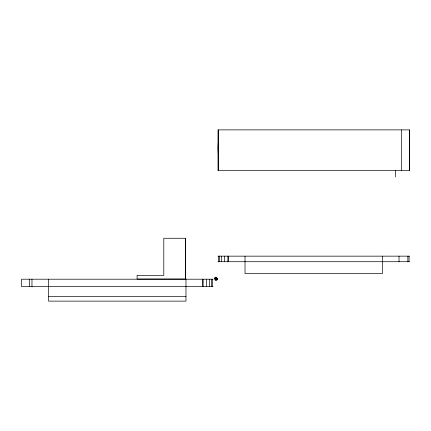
<?xml version="1.0" encoding="UTF-8"?>
<svg xmlns="http://www.w3.org/2000/svg" width="431" height="431" viewBox="0 0 431 431"><rect width="100%" height="100%" fill="white"/><g stroke="black" fill="none" stroke-linecap="round" stroke-linejoin="round"><path stroke-width="0.65" d="M185.368 264.101L185.362 279.035L185.373 238.262L163.796 238.262L163.796 275.328L137.101 275.328L137.101 279.035L185.373 279.035L185.373 238.262M214.999 279.013L214.999 278.728M216.847 278.819L216.906 279.202C218.016 277.332 214.164 275.7 214.945 279.153L216.847 279.153L216.577 278.631M409.445 162.724L409.445 155.71M409.45 129.871L409.45 170.649L218.011 170.649L218.011 129.871L409.45 129.871L409.45 170.649L409.439 163.807M185.368 256.278L185.368 258.374M215.338 279.116L215.15 278.846L215.527 279.116M216.906 278.83L216.362 278.997M409.445 147.887L409.445 149.983M216.847 278.631L216.852 279.374L215.478 279.374L215.15 278.932M218.011 256.154L409.45 256.154M218.011 261.714L409.45 261.714M215.204 277.505L216.577 277.505L216.631 279.116M215.204 277.736L216.577 277.736M215.204 278.561L216.577 278.561M215.204 278.631L215.15 279.116M214.934 278.744L216.847 278.744M216.454 278.873L216.718 278.9M215.527 278.997L215.15 278.631M214.934 279.035L216.847 279.153M212.984 279.202L21.55 279.202L21.55 286.626L212.984 286.626M217.122 279.202L215.209 279.202L215.209 278.798L217.235 278.782L217.229 279.358L215.478 279.347M216.577 280.107L215.204 280.01M48.552 296.458L185.976 296.458M185.362 272.198L185.373 279.035M409.051 256.154L409.051 261.714M407.866 256.154L407.866 261.714M401.676 129.871L401.676 170.649M399.02 256.154L399.02 261.714M395.448 170.261L395.448 176.952M382.442 256.154L382.442 273.577L245.018 273.577L245.018 256.154M228.435 256.154L228.435 261.714M227.875 256.154L227.875 261.714M224.335 256.154L224.335 261.714M221.572 256.154L221.572 261.714M219.594 256.154L219.594 261.714M218.404 129.871L218.404 170.649M218.404 256.154L218.404 261.714M217.122 278.798L217.122 279.277M216.831 280.064L214.934 280.01M216.766 278.631L216.788 279.164M216.712 278.782L216.712 279.358M215.204 277.278L215.29 279.277M212.585 279.202L212.585 286.626M211.395 279.202L211.395 286.626M209.418 279.202L209.418 286.626M206.654 279.202L206.654 286.626M203.12 279.202L203.12 286.626M202.554 279.202L202.554 286.626M185.976 279.202L185.976 301.129L48.552 301.124L48.552 279.202M31.969 279.202L31.969 286.626M29.313 279.202L29.313 286.626M218.129 147.946L218.269 153.393L218.275 143.205L218.129 147.946"/></g></svg>
